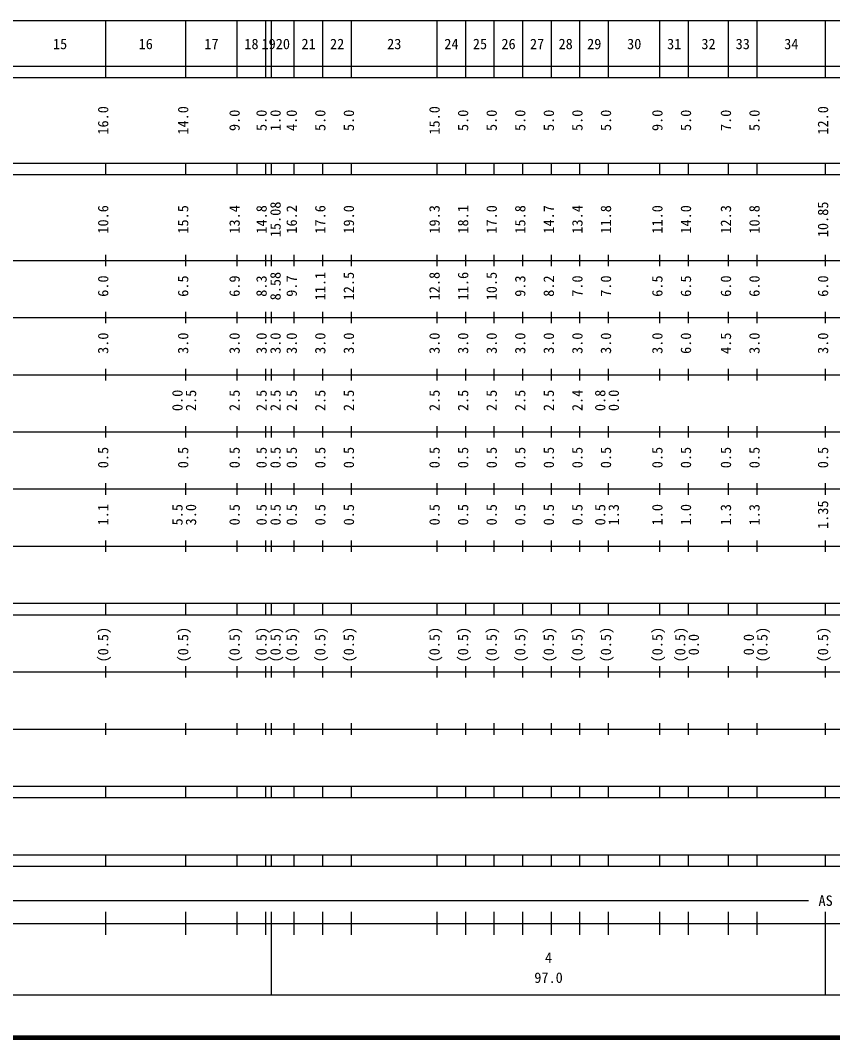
# Model space of a CAD drawing. Units: millimetres on the paper, enlarged 1000 times. Extents: x 40000 to 680000, y 20000 to 380000.
# Drawn here: x 324047 to 466233, y 20000 to 198000 of the extents above; entities that cross this region are included whole.
import ezdxf
from ezdxf.enums import TextEntityAlignment as Align

# ---------------------------------------------------------------- set-up
doc = ezdxf.new("R2010")
doc.units = ezdxf.units.MM
doc.header["$LTSCALE"] = 1000
doc.layers.add('M-TTL', color=2, linetype='Continuous', lineweight=140)
doc.layers.add('M-TTL-BAND', color=7, linetype='Continuous', lineweight=25)
doc.styles.add('ＭＳ ゴシック', font='')
doc.styles.get('ＭＳ ゴシック').set_extended_font_data('MS Gothic')

msp = doc.modelspace()

# ---------------------------------------------------------------- linework, layer by layer
at = {"layer": 'M-TTL'}
msp.add_line((40000, 20000), (680000, 20000), dxfattribs=at)
at = {"layer": 'M-TTL-BAND'}
for p, q in [((68000, 198000), (579000, 198000)), ((339000, 188000), (339000, 198000)), ((353000, 188000), (353000, 198000)), ((362000, 188000), (362000, 198000)), ((367000, 188000), (367000, 198000)), ((368000, 188000), (368000, 198000)), ((372000, 188000), (372000, 198000)), ((377000, 188000), (377000, 198000)), ((382000, 188000), (382000, 198000)), ((397000, 188000), (397000, 198000)), ((402000, 188000), (402000, 198000)), ((407000, 188000), (407000, 198000)), ((412000, 188000), (412000, 198000)), ((417000, 188000), (417000, 198000)), ((422000, 188000), (422000, 198000)), ((427000, 188000), (427000, 198000)), ((436000, 188000), (436000, 198000)), ((441000, 188000), (441000, 198000)), ((448000, 188000), (448000, 198000)), ((453000, 188000), (453000, 198000)), ((465000, 188000), (465000, 198000)), ((40000, 190000), (579000, 190000)), ((40000, 188000), (579000, 188000)), ((40000, 173000), (579000, 173000)), ((339000, 171000), (339000, 173000)), ((353000, 171000), (353000, 173000)), ((362000, 171000), (362000, 173000)), ((367000, 171000), (367000, 173000)), ((368000, 171000), (368000, 173000)), ((372000, 171000), (372000, 173000)), ((377000, 171000), (377000, 173000)), ((382000, 171000), (382000, 173000)), ((397000, 171000), (397000, 173000)), ((402000, 171000), (402000, 173000)), ((407000, 171000), (407000, 173000)), ((412000, 171000), (412000, 173000)), ((417000, 171000), (417000, 173000)), ((422000, 171000), (422000, 173000)), ((427000, 171000), (427000, 173000)), ((436000, 171000), (436000, 173000)), ((441000, 171000), (441000, 173000)), ((448000, 171000), (448000, 173000)), ((453000, 171000), (453000, 173000)), ((465000, 171000), (465000, 173000)), ((40000, 171000), (579000, 171000)), ((339000, 155000), (339000, 157000)), ((353000, 155000), (353000, 157000)), ((362000, 155000), (362000, 157000)), ((367000, 155000), (367000, 157000)), ((368000, 155000), (368000, 157000)), ((372000, 155000), (372000, 157000)), ((377000, 155000), (377000, 157000)), ((382000, 155000), (382000, 157000)), ((397000, 155000), (397000, 157000)), ((402000, 155000), (402000, 157000)), ((407000, 155000), (407000, 157000)), ((412000, 155000), (412000, 157000)), ((417000, 155000), (417000, 157000)), ((422000, 155000), (422000, 157000)), ((427000, 155000), (427000, 157000)), ((436000, 155000), (436000, 157000)), ((441000, 155000), (441000, 157000)), ((448000, 155000), (448000, 157000)), ((453000, 155000), (453000, 157000)), ((465000, 155000), (465000, 157000)), ((40000, 156000), (579000, 156000)), ((46000, 146000), (579000, 146000)), ((339000, 145000), (339000, 147000)), ((353000, 145000), (353000, 147000)), ((362000, 145000), (362000, 147000)), ((367000, 145000), (367000, 147000)), ((368000, 145000), (368000, 147000)), ((372000, 145000), (372000, 147000)), ((377000, 145000), (377000, 147000)), ((382000, 145000), (382000, 147000)), ((397000, 145000), (397000, 147000)), ((402000, 145000), (402000, 147000)), ((407000, 145000), (407000, 147000)), ((412000, 145000), (412000, 147000)), ((417000, 145000), (417000, 147000)), ((422000, 145000), (422000, 147000)), ((427000, 145000), (427000, 147000)), ((436000, 145000), (436000, 147000)), ((441000, 145000), (441000, 147000)), ((448000, 145000), (448000, 147000)), ((453000, 145000), (453000, 147000)), ((465000, 145000), (465000, 147000)), ((52000, 136000), (579000, 136000)), ((339000, 135000), (339000, 137000)), ((353000, 135000), (353000, 137000)), ((362000, 135000), (362000, 137000)), ((367000, 135000), (367000, 137000)), ((368000, 135000), (368000, 137000)), ((372000, 135000), (372000, 137000)), ((377000, 135000), (377000, 137000)), ((382000, 135000), (382000, 137000)), ((397000, 135000), (397000, 137000)), ((402000, 135000), (402000, 137000)), ((407000, 135000), (407000, 137000)), ((412000, 135000), (412000, 137000)), ((417000, 135000), (417000, 137000)), ((422000, 135000), (422000, 137000)), ((427000, 135000), (427000, 137000)), ((436000, 135000), (436000, 137000)), ((441000, 135000), (441000, 137000)), ((448000, 135000), (448000, 137000)), ((453000, 135000), (453000, 137000)), ((465000, 135000), (465000, 137000)), ((339000, 125000), (339000, 127000)), ((353000, 125000), (353000, 127000)), ((362000, 125000), (362000, 127000)), ((367000, 125000), (367000, 127000)), ((368000, 125000), (368000, 127000)), ((372000, 125000), (372000, 127000)), ((377000, 125000), (377000, 127000)), ((382000, 125000), (382000, 127000)), ((397000, 125000), (397000, 127000)), ((402000, 125000), (402000, 127000)), ((407000, 125000), (407000, 127000)), ((412000, 125000), (412000, 127000)), ((417000, 125000), (417000, 127000)), ((422000, 125000), (422000, 127000)), ((427000, 125000), (427000, 127000)), ((436000, 125000), (436000, 127000)), ((441000, 125000), (441000, 127000)), ((448000, 125000), (448000, 127000)), ((453000, 125000), (453000, 127000)), ((465000, 125000), (465000, 127000)), ((46000, 126000), (579000, 126000)), ((52000, 116000), (579000, 116000)), ((339000, 115000), (339000, 117000)), ((353000, 115000), (353000, 117000)), ((362000, 115000), (362000, 117000)), ((367000, 115000), (367000, 117000)), ((368000, 115000), (368000, 117000)), ((372000, 115000), (372000, 117000)), ((377000, 115000), (377000, 117000)), ((382000, 115000), (382000, 117000)), ((397000, 115000), (397000, 117000)), ((402000, 115000), (402000, 117000)), ((407000, 115000), (407000, 117000)), ((412000, 115000), (412000, 117000)), ((417000, 115000), (417000, 117000)), ((422000, 115000), (422000, 117000)), ((427000, 115000), (427000, 117000)), ((436000, 115000), (436000, 117000)), ((441000, 115000), (441000, 117000)), ((448000, 115000), (448000, 117000)), ((453000, 115000), (453000, 117000)), ((465000, 115000), (465000, 117000)), ((339000, 105000), (339000, 107000)), ((353000, 105000), (353000, 107000)), ((362000, 105000), (362000, 107000)), ((367000, 105000), (367000, 107000)), ((368000, 105000), (368000, 107000)), ((372000, 105000), (372000, 107000)), ((377000, 105000), (377000, 107000)), ((382000, 105000), (382000, 107000)), ((397000, 105000), (397000, 107000)), ((402000, 105000), (402000, 107000)), ((407000, 105000), (407000, 107000)), ((412000, 105000), (412000, 107000)), ((417000, 105000), (417000, 107000)), ((422000, 105000), (422000, 107000)), ((427000, 105000), (427000, 107000)), ((436000, 105000), (436000, 107000)), ((441000, 105000), (441000, 107000)), ((448000, 105000), (448000, 107000)), ((453000, 105000), (453000, 107000)), ((465000, 105000), (465000, 107000)), ((46000, 106000), (579000, 106000)), ((40000, 96000), (579000, 96000)), ((339000, 94000), (339000, 96000)), ((353000, 94000), (353000, 96000)), ((362000, 94000), (362000, 96000)), ((367000, 94000), (367000, 96000)), ((368000, 94000), (368000, 96000)), ((372000, 94000), (372000, 96000)), ((377000, 94000), (377000, 96000)), ((382000, 94000), (382000, 96000)), ((397000, 94000), (397000, 96000)), ((402000, 94000), (402000, 96000)), ((407000, 94000), (407000, 96000)), ((412000, 94000), (412000, 96000)), ((417000, 94000), (417000, 96000)), ((422000, 94000), (422000, 96000)), ((427000, 94000), (427000, 96000)), ((436000, 94000), (436000, 96000)), ((441000, 94000), (441000, 96000)), ((448000, 94000), (448000, 96000)), ((453000, 94000), (453000, 96000)), ((465000, 94000), (465000, 96000)), ((40000, 94000), (579000, 94000)), ((49000, 84000), (579000, 84000)), ((339000, 83000), (339000, 85000)), ((353000, 83000), (353000, 85000)), ((362000, 83000), (362000, 85000)), ((367000, 83000), (367000, 85000)), ((368000, 83000), (368000, 85000)), ((372000, 83000), (372000, 85000)), ((377000, 83000), (377000, 85000)), ((382000, 83000), (382000, 85000)), ((397000, 83000), (397000, 85000)), ((402000, 83000), (402000, 85000)), ((407000, 83000), (407000, 85000)), ((412000, 83000), (412000, 85000)), ((417000, 83000), (417000, 85000)), ((422000, 83000), (422000, 85000)), ((427000, 83000), (427000, 85000)), ((436000, 83000), (436000, 85000)), ((441000, 83000), (441000, 85000)), ((448000, 83000), (448000, 85000)), ((453000, 83000), (453000, 85000)), ((465000, 83000), (465000, 85000)), ((339000, 73000), (339000, 75000)), ((353000, 73000), (353000, 75000)), ((362000, 73000), (362000, 75000)), ((367000, 73000), (367000, 75000)), ((368000, 73000), (368000, 75000)), ((372000, 73000), (372000, 75000)), ((377000, 73000), (377000, 75000)), ((382000, 73000), (382000, 75000)), ((397000, 73000), (397000, 75000)), ((402000, 73000), (402000, 75000)), ((407000, 73000), (407000, 75000)), ((412000, 73000), (412000, 75000)), ((417000, 73000), (417000, 75000)), ((422000, 73000), (422000, 75000)), ((427000, 73000), (427000, 75000)), ((436000, 73000), (436000, 75000)), ((441000, 73000), (441000, 75000)), ((448000, 73000), (448000, 75000)), ((453000, 73000), (453000, 75000)), ((465000, 73000), (465000, 75000)), ((40000, 74000), (579000, 74000)), ((40000, 64000), (579000, 64000)), ((339000, 62000), (339000, 64000)), ((353000, 62000), (353000, 64000)), ((362000, 62000), (362000, 64000)), ((367000, 62000), (367000, 64000)), ((368000, 62000), (368000, 64000)), ((372000, 62000), (372000, 64000)), ((377000, 62000), (377000, 64000)), ((382000, 62000), (382000, 64000)), ((397000, 62000), (397000, 64000)), ((402000, 62000), (402000, 64000)), ((407000, 62000), (407000, 64000)), ((412000, 62000), (412000, 64000)), ((417000, 62000), (417000, 64000)), ((422000, 62000), (422000, 64000)), ((427000, 62000), (427000, 64000)), ((436000, 62000), (436000, 64000)), ((441000, 62000), (441000, 64000)), ((448000, 62000), (448000, 64000)), ((453000, 62000), (453000, 64000)), ((465000, 62000), (465000, 64000)), ((40000, 62000), (579000, 62000)), ((40000, 52000), (579000, 52000)), ((339000, 50000), (339000, 52000)), ((353000, 50000), (353000, 52000)), ((362000, 50000), (362000, 52000)), ((367000, 50000), (367000, 52000)), ((368000, 50000), (368000, 52000)), ((372000, 50000), (372000, 52000)), ((377000, 50000), (377000, 52000)), ((382000, 50000), (382000, 52000)), ((397000, 50000), (397000, 52000)), ((402000, 50000), (402000, 52000)), ((407000, 50000), (407000, 52000)), ((412000, 50000), (412000, 52000)), ((417000, 50000), (417000, 52000)), ((422000, 50000), (422000, 52000)), ((427000, 50000), (427000, 52000)), ((436000, 50000), (436000, 52000)), ((441000, 50000), (441000, 52000)), ((448000, 50000), (448000, 52000)), ((453000, 50000), (453000, 52000)), ((465000, 50000), (465000, 52000)), ((40000, 50000), (579000, 50000)), ((71000, 44000), (462000, 44000)), ((339000, 38000), (339000, 42000)), ((353000, 38000), (353000, 42000)), ((362000, 38000), (362000, 42000)), ((367000, 38000), (367000, 42000)), ((368000, 27500), (368000, 42000)), ((372000, 38000), (372000, 42000)), ((377000, 38000), (377000, 42000)), ((382000, 38000), (382000, 42000)), ((397000, 38000), (397000, 42000)), ((402000, 38000), (402000, 42000)), ((407000, 38000), (407000, 42000)), ((412000, 38000), (412000, 42000)), ((417000, 38000), (417000, 42000)), ((422000, 38000), (422000, 42000)), ((427000, 38000), (427000, 42000)), ((436000, 38000), (436000, 42000)), ((441000, 38000), (441000, 42000)), ((448000, 38000), (448000, 42000)), ((453000, 38000), (453000, 42000)), ((465000, 27500), (465000, 42000)), ((40000, 40000), (579000, 40000)), ((68000, 27500), (579000, 27500))]:
    msp.add_line(p, q, dxfattribs=at)

# ---------------------------------------------------------------- texts
at = {"layer": 'M-TTL-BAND', "style": 'ＭＳ ゴシック'}
for s, p in [('15', (331000, 192405)), ('16', (346000, 192405)), ('17', (357500, 192405)), ('18', (364500, 192405)), ('19', (367500, 192405)), ('20', (370000, 192405)), ('21', (374500, 192405)), ('22', (379500, 192405)), ('23', (389500, 192405)), ('24', (399500, 192405)), ('25', (404500, 192405)), ('26', (409500, 192405)), ('27', (414500, 192405)), ('28', (419500, 192405)), ('29', (424500, 192405)), ('30', (431500, 192405)), ('31', (438500, 192405)), ('32', (444500, 192405)), ('33', (450500, 192405)), ('34', (459000, 192405)), ('AS', (465000, 42500)), ('4', (416500, 32523)), ('97.0', (416500, 29033))]:
    msp.add_text(s, height=1833, dxfattribs=at).set_placement(p, align=Align.BOTTOM_CENTER)
for s, p in [('16.0', (340000, 180500)), ('14.0', (354000, 180500)), ('9.0', (363000, 180500)), ('5.0', (367720, 180500)), ('1.0', (370167, 180500)), ('4.0', (373000, 180500)), ('5.0', (378000, 180500)), ('5.0', (383000, 180500)), ('15.0', (398000, 180500)), ('5.0', (403000, 180500)), ('5.0', (408000, 180500)), ('5.0', (413000, 180500)), ('5.0', (418000, 180500)), ('5.0', (423000, 180500)), ('5.0', (428000, 180500)), ('9.0', (437000, 180500)), ('5.0', (442000, 180500)), ('7.0', (449000, 180500)), ('5.0', (454000, 180500)), ('12.0', (466000, 180500)), ('10.6', (340000, 163174)), ('13.4', (363000, 163174)), ('14.8', (367720, 163174)), ('15.08', (370167, 163174)), ('16.2', (373000, 163174)), ('17.6', (378000, 163174)), ('18.1', (403000, 163174)), ('15.8', (413000, 163174)), ('13.4', (423000, 163174)), ('11.8', (428000, 163174)), ('10.8', (454000, 163174)), ('10.85', (466000, 163174)), ('15.5', (354000, 163174)), ('19.0', (383000, 163174)), ('19.3', (398000, 163174)), ('17.0', (408000, 163174)), ('14.7', (418000, 163174)), ('11.0', (437000, 163174)), ('14.0', (442000, 163174)), ('12.3', (449000, 163174)), ('6.0', (340000, 151500)), ('6.5', (354000, 151500)), ('6.9', (363000, 151500)), ('8.3', (367720, 151500)), ('8.58', (370167, 151500)), ('9.7', (373000, 151500)), ('11.1', (378000, 151500)), ('12.5', (383000, 151500)), ('12.8', (398000, 151500)), ('11.6', (403000, 151500)), ('10.5', (408000, 151500)), ('9.3', (413000, 151500)), ('8.2', (418000, 151500)), ('7.0', (423000, 151500)), ('7.0', (428000, 151500)), ('6.5', (437000, 151500)), ('6.5', (442000, 151500)), ('6.0', (449000, 151500)), ('6.0', (454000, 151500)), ('6.0', (466000, 151500)), ('3.0', (340000, 141500)), ('3.0', (354000, 141500)), ('3.0', (363000, 141500)), ('3.0', (367720, 141500)), ('3.0', (370167, 141500)), ('3.0', (373000, 141500)), ('3.0', (378000, 141500)), ('3.0', (383000, 141500)), ('3.0', (398000, 141500)), ('3.0', (403000, 141500)), ('3.0', (408000, 141500)), ('3.0', (413000, 141500)), ('3.0', (418000, 141500)), ('3.0', (423000, 141500)), ('3.0', (428000, 141500)), ('3.0', (437000, 141500)), ('6.0', (442000, 141500)), ('4.5', (449000, 141500)), ('3.0', (454000, 141500)), ('3.0', (466000, 141500)), ('0.0', (353000, 131500)), ('2.5', (355370, 131500)), ('2.5', (363000, 131500)), ('2.5', (367720, 131500)), ('2.5', (370167, 131500)), ('2.5', (373000, 131500)), ('2.5', (378000, 131500)), ('2.5', (383000, 131500)), ('2.5', (398000, 131500)), ('2.5', (403000, 131500)), ('2.5', (408000, 131500)), ('2.5', (413000, 131500)), ('2.5', (418000, 131500)), ('2.4', (423000, 131500)), ('0.8', (427000, 131500)), ('0.0', (429370, 131500)), ('0.5', (340000, 121500)), ('0.5', (354000, 121500)), ('0.5', (363000, 121500)), ('0.5', (367720, 121500)), ('0.5', (370167, 121500)), ('0.5', (373000, 121500)), ('0.5', (378000, 121500)), ('0.5', (383000, 121500)), ('0.5', (398000, 121500)), ('0.5', (403000, 121500)), ('0.5', (408000, 121500)), ('0.5', (413000, 121500)), ('0.5', (418000, 121500)), ('0.5', (423000, 121500)), ('0.5', (428000, 121500)), ('0.5', (437000, 121500)), ('0.5', (442000, 121500)), ('0.5', (449000, 121500)), ('0.5', (454000, 121500)), ('0.5', (466000, 121500)), ('1.1', (340000, 111500)), ('5.5', (353000, 111500)), ('3.0', (355370, 111500)), ('0.5', (363000, 111500)), ('0.5', (367720, 111500)), ('0.5', (370167, 111500)), ('0.5', (373000, 111500)), ('0.5', (378000, 111500)), ('0.5', (383000, 111500)), ('0.5', (398000, 111500)), ('0.5', (403000, 111500)), ('0.5', (408000, 111500)), ('0.5', (413000, 111500)), ('0.5', (418000, 111500)), ('0.5', (423000, 111500)), ('0.5', (427000, 111500)), ('1.3', (429370, 111500)), ('1.0', (437000, 111500)), ('1.0', (442000, 111500)), ('1.3', (449000, 111500)), ('1.3', (454000, 111500)), ('1.35', (466000, 111500)), ('(0.5)', (340000, 88764)), ('(0.5)', (354000, 88764)), ('(0.5)', (363000, 88764)), ('(0.5)', (367720, 88764)), ('(0.5)', (370167, 88764)), ('(0.5)', (373000, 88764)), ('(0.5)', (378000, 88764)), ('(0.5)', (383000, 88764)), ('(0.5)', (398000, 88764)), ('(0.5)', (403000, 88764)), ('(0.5)', (408000, 88764)), ('(0.5)', (413000, 88764)), ('(0.5)', (418000, 88764)), ('(0.5)', (423000, 88764)), ('(0.5)', (428000, 88764)), ('(0.5)', (437000, 88764)), ('(0.5)', (441000, 88764)), ('(0.5)', (455370, 88764)), ('(0.5)', (466000, 88764)), ('0.0', (443370, 88764)), ('0.0', (453000, 88764))]:
    msp.add_text(s, height=1833, rotation=90, dxfattribs=at).set_placement(p, align=Align.BOTTOM_CENTER)

doc.saveas('drawing.dxf')
